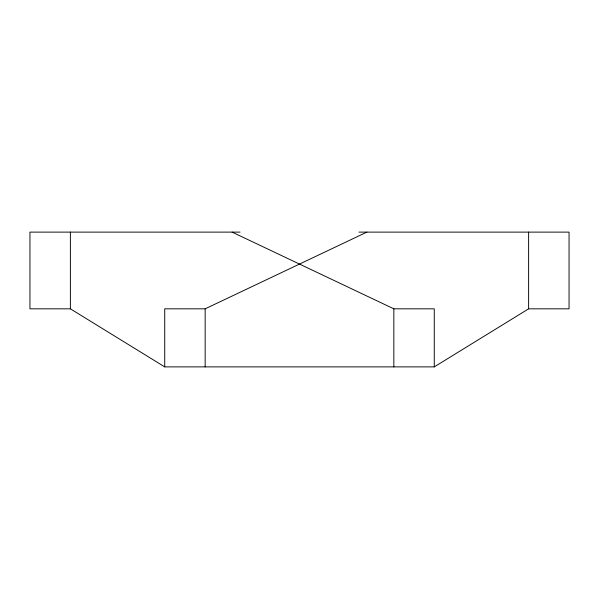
<?xml version="1.0" encoding="UTF-8"?>
<svg xmlns="http://www.w3.org/2000/svg" width="599" height="599" viewBox="0 0 599 599"><rect width="100%" height="100%" fill="white"/><g stroke="black" fill="none" stroke-linecap="round" stroke-linejoin="round"><path stroke-width="0.9" d="M240.042 232.113L29.95 232.113L29.95 308.829L70.383 308.829L164.725 366.887L434.275 366.887L528.618 308.829L569.05 308.829L569.05 232.113L358.958 232.113M164.725 366.887L164.725 308.829L205.157 308.829L366.887 232.113M232.113 232.113L393.843 308.829L434.275 308.829L434.275 366.887M528.618 232.113L528.618 308.829M393.843 308.829L393.843 366.887M205.157 308.829L205.157 366.887M70.383 232.113L70.383 308.829"/></g></svg>
